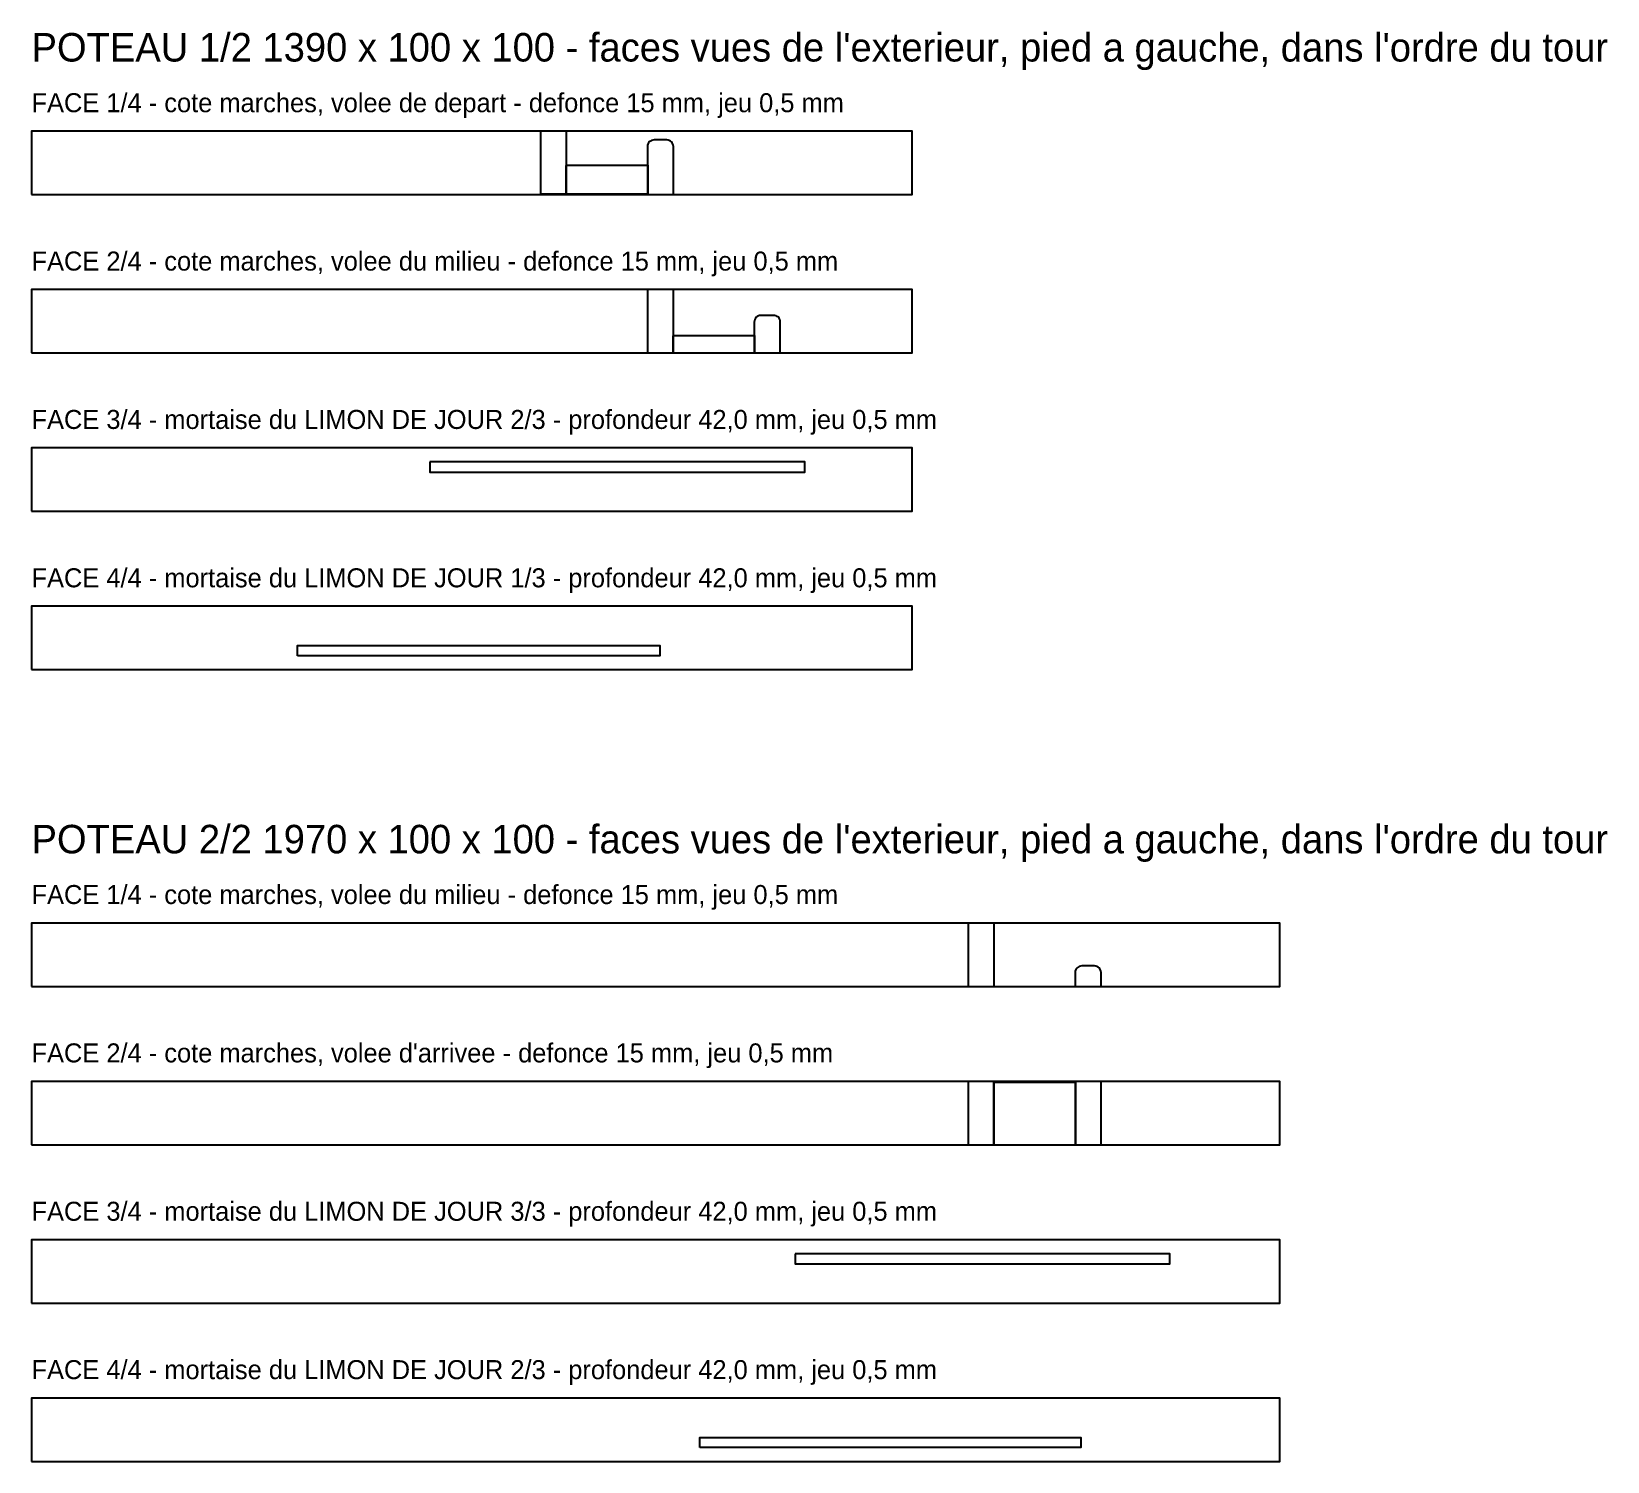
# Model space of a CAD drawing. Header units: millimetres. Extents: x 0 to 2487, y -2000 to 257.
import ezdxf

# ---------------------------------------------------------------- set-up
doc = ezdxf.new("R2010")
doc.units = ezdxf.units.MM
for name, color, linetype in [('DECOUPE', 7, 'CONTINUOUS'), ('DEFONCE', 1, 'CONTINUOUS'), ('MORTAISE', 2, 'CONTINUOUS'), ('TEXTE', 3, 'CONTINUOUS')]:
    doc.layers.add(name, color=color, linetype=linetype)

msp = doc.modelspace()

# ---------------------------------------------------------------- linework, layer by layer
at = {"layer": 'DECOUPE'}
for points in [[(0, 0), (1390, 0), (1390, 100), (0, 100)], [(0, -250), (1390, -250), (1390, -150), (0, -150)], [(0, -500), (1390, -500), (1390, -400), (0, -400)], [(0, -750), (1390, -750), (1390, -650), (0, -650)], [(0, -1250), (1970, -1250), (1970, -1150), (0, -1150)], [(0, -1500), (1970, -1500), (1970, -1400), (0, -1400)], [(0, -1750), (1970, -1750), (1970, -1650), (0, -1650)], [(0, -2000), (1970, -2000), (1970, -1900), (0, -1900)]]:
    msp.add_lwpolyline(points, close=True, dxfattribs=at)
at = {"layer": 'DEFONCE'}
for points in [[(803.25, 100), (803.25, 1.073), (844.25, 1.073), (844.25, 100)], [(843.25, 45.628), (843.25, 1.073), (973, 1.073), (973, 45.628)], [(972, -150), (972, -250), (1013, -250), (1013, -150)], [(1012, -223.011), (1012, -250), (1141.75, -250), (1141.75, -223.011)], [(1478.25, -1150), (1478.25, -1250), (1519.25, -1250), (1519.25, -1150)], [(1478.25, -1400), (1478.25, -1500), (1519.25, -1500), (1519.25, -1400)], [(1518.25, -1401.92), (1518.25, -1500), (1648, -1500), (1648, -1401.92)], [(1647, -1400), (1647, -1500), (1688, -1500), (1688, -1400)]]:
    msp.add_lwpolyline(points, close=True, dxfattribs=at)
for points in [[(972, 0), (1013, 0), (1013, 75.799, 0.414214), (1002.5, 86.299), (982.5, 86.299, 0.414214), (972, 75.799)], [(1140.75, -250), (1181.75, -250), (1181.75, -201.197, 0.414214), (1171.25, -190.697), (1151.25, -190.697, 0.414214), (1140.75, -201.197)], [(1647, -1250), (1688, -1250), (1688, -1228.179, 0.414214), (1677.5, -1217.679), (1657.5, -1217.679, 0.414214), (1647, -1228.179)]]:
    msp.add_lwpolyline(points, format="xyb", close=True, dxfattribs=at)
at = {"layer": 'MORTAISE'}
for points in [[(628.752, -422), (628.752, -438), (1220.297, -438), (1220.297, -422)], [(419.981, -728), (419.981, -712), (991.386, -712), (991.386, -728)], [(1205.162, -1672), (1205.162, -1688), (1796.707, -1688), (1796.707, -1672)], [(1054.833, -1978), (1054.833, -1962), (1656.343, -1962), (1656.343, -1978)]]:
    msp.add_lwpolyline(points, close=True, dxfattribs=at)

# ---------------------------------------------------------------- texts
at = {"layer": 'TEXTE'}
for s, height, p in [("POTEAU 1/2 1390 x 100 x 100 - faces vues de l'exterieur, pied a gauche, dans l'ordre du tour", 45, (0, 210)), ('FACE 1/4 - cote marches, volee de depart - defonce 15 mm, jeu 0,5 mm', 30, (0, 130)), ('FACE 2/4 - cote marches, volee du milieu - defonce 15 mm, jeu 0,5 mm', 30, (0, -120)), ('FACE 3/4 - mortaise du LIMON DE JOUR 2/3 - profondeur 42,0 mm, jeu 0,5 mm', 30, (0, -370)), ('FACE 4/4 - mortaise du LIMON DE JOUR 1/3 - profondeur 42,0 mm, jeu 0,5 mm', 30, (0, -620)), ("POTEAU 2/2 1970 x 100 x 100 - faces vues de l'exterieur, pied a gauche, dans l'ordre du tour", 45, (0, -1040)), ('FACE 1/4 - cote marches, volee du milieu - defonce 15 mm, jeu 0,5 mm', 30, (0, -1120)), ("FACE 2/4 - cote marches, volee d'arrivee - defonce 15 mm, jeu 0,5 mm", 30, (0, -1370)), ('FACE 3/4 - mortaise du LIMON DE JOUR 3/3 - profondeur 42,0 mm, jeu 0,5 mm', 30, (0, -1620)), ('FACE 4/4 - mortaise du LIMON DE JOUR 2/3 - profondeur 42,0 mm, jeu 0,5 mm', 30, (0, -1870))]:
    msp.add_text(s, height=height, dxfattribs=at).set_placement(p)

doc.saveas('drawing.dxf')
